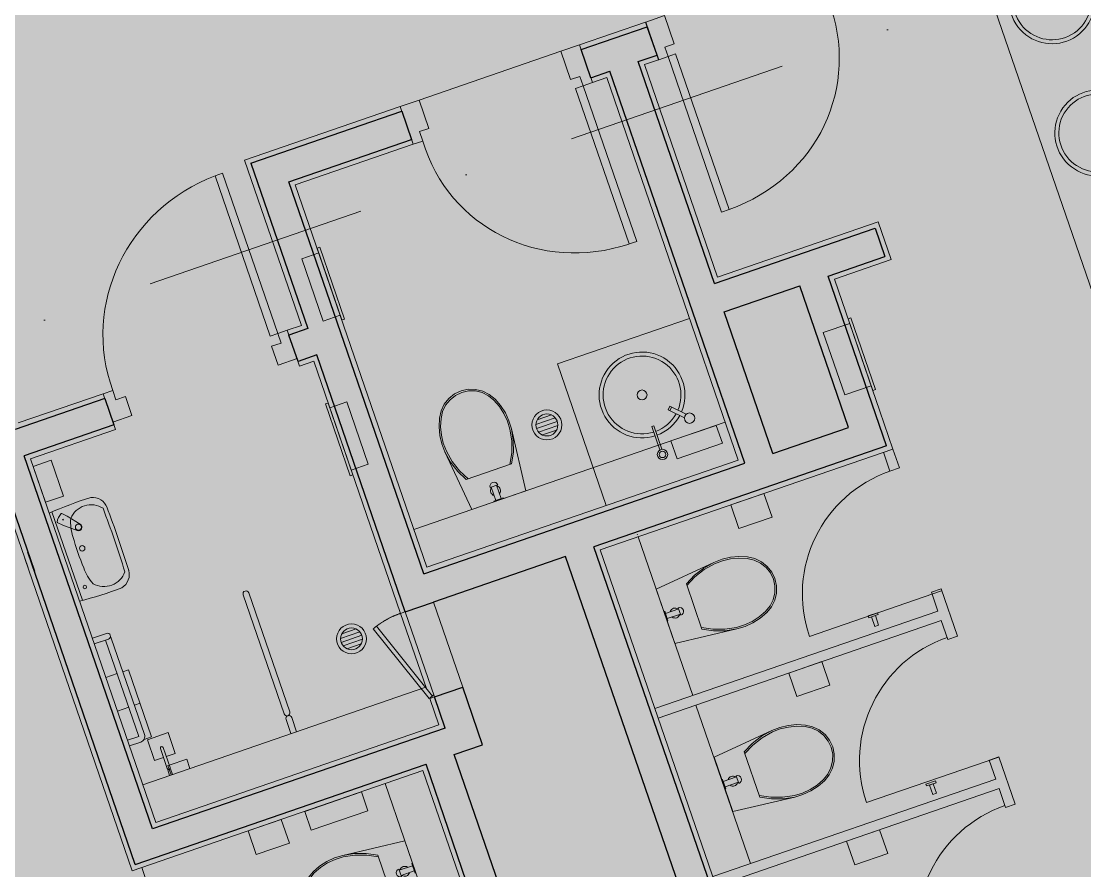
# Model space of a CAD drawing. Extents: x 760773 to 1075934, y 719259 to 1013331.
# Drawn here: x 1007508 to 1012835, y 845246 to 849499 of the extents above; entities that cross this region are included whole.
import ezdxf

# ---------------------------------------------------------------- set-up
doc = ezdxf.new("R2010")
doc.units = 0
doc.header["$MEASUREMENT"] = 0
doc.linetypes.add('DGN3', pattern=[1.24434, 0.82956, -0.41478])
doc.linetypes.add('DGN4', pattern=[1.116131, 0.558066, -0.279033, 0, -0.279033])
doc.layers.add('2', color=7, linetype='Continuous')
doc.layers.add('e-b-shell', color=253, linetype='Continuous')
doc.layers.add('spare0', color=7, linetype='Continuous', lineweight=0)
doc.layers.add('spare5', color=7, linetype='Continuous', lineweight=0)

# ---------------------------------------------------------------- blocks, each defined once
blk = doc.blocks.new('AnonymousCell8')
at = {"layer": 'e-b-shell', "lineweight": 0, "flags": 128}
for points in [[(0.3752, 0.3147), (0.3102, 0.5038), (0.2156, 0.4713), (0.2646, 0.3295), (0.3115, 0.3456), (0.3281, 0.2984), (0.3752, 0.3147)], [(0.5961, -0.4803), (0.5583, -0.4933), (0.29, 0.2855), (0.3279, 0.2987), (0.5961, -0.4803)], [(-0.523, 0.0056), (-0.5881, 0.1946), (-0.4934, 0.2273), (-0.4446, 0.0854), (-0.4919, 0.0691), (-0.4755, 0.0218), (-0.523, 0.0056)]]:
    blk.add_lwpolyline(points, dxfattribs=at)
at = {"layer": 'e-b-shell', "lineweight": 0}
blk.add_ellipse((0.3487, 0.3371), major_axis=(-0.5656, -0.7013), ratio=0.925813, start_param=5.72202, end_param=7.245634, dxfattribs=at)
blk = doc.blocks.new('AnonymousCell10')
at = {"layer": 'e-b-shell', "lineweight": 0, "flags": 128}
for points in [[(0.1822, 0.7222), (0.1444, 0.7092), (0.4207, -0.0933), (0.4587, -0.0804), (0.1822, 0.7222)], [(0.5056, -0.0642), (0.5546, -0.206), (0.46, -0.2387), (0.4276, -0.1441), (0.4746, -0.1278), (0.4586, -0.0806), (0.5056, -0.0642)], [(-0.4159, -0.3818), (-0.3673, -0.5235), (-0.2726, -0.491), (-0.305, -0.3964), (-0.3523, -0.4127), (-0.3685, -0.3653), (-0.4159, -0.3818)]]:
    blk.add_lwpolyline(points, dxfattribs=at)
at = {"layer": 'e-b-shell', "lineweight": 0}
blk.add_ellipse((0.4739, -0.0864), major_axis=(-0.8909, 0), ratio=0.961197, start_param=5.091179, end_param=6.614793, dxfattribs=at)
blk = doc.blocks.new('AnonymousCell11')
at = {"layer": 'e-b-shell', "lineweight": 0}
for p, q in [((0.2555, -0.7363), (0.3276, -1.047)), ((-0.078, -0.8511), (0.0564, -1.1404)), ((0.2563, -0.911), (0.029, -0.9894)), ((0.0564, -1.1404), (0.3276, -1.047)), ((0.1489, -1.0298), (0.1867, -1.0168)), ((0.1773, -1.094), (0.1545, -1.0278)), ((0.2038, -1.0849), (0.181, -1.0187)), ((0.1669, -1.0976), (0.2142, -1.0813)), ((0.1686, -1.1022), (0.1669, -1.0976)), ((0.2142, -1.0813), (0.2158, -1.0861))]:
    blk.add_line(p, q, dxfattribs=at)
at = {"layer": 'e-b-shell', "lineweight": 0, "flags": 128}
for points in [[(-0.105, -0.6829), (-0.0968, -0.6466), (-0.0809, -0.6132), (-0.058, -0.5844), (-0.0294, -0.5615), (0.0033, -0.5458)], [(-0.0973, -0.684), (-0.0894, -0.6493), (-0.0742, -0.6175), (-0.0524, -0.5903), (-0.0251, -0.5684), (0.006, -0.5535)], [(0.0033, -0.5458), (0.0388, -0.538), (0.0755, -0.5384), (0.1113, -0.547), (0.1444, -0.5635), (0.1733, -0.587)], [(0.0033, -0.5458), (0.0388, -0.538), (0.0755, -0.5384), (0.1113, -0.547), (0.1444, -0.5635), (0.1733, -0.587)], [(0.006, -0.5535), (0.0399, -0.5461), (0.0747, -0.5465), (0.1088, -0.5547), (0.1402, -0.5703), (0.1678, -0.5927)], [(0.1678, -0.5927), (0.195, -0.6245), (0.2178, -0.6598), (0.2354, -0.6979), (0.2477, -0.7381)], [(0.1733, -0.587), (0.2013, -0.6197), (0.2247, -0.6557), (0.2428, -0.6951), (0.2555, -0.7363)], [(-0.078, -0.8511), (-0.0934, -0.8108), (-0.1033, -0.7687), (-0.1072, -0.7259), (-0.105, -0.6829)], [(-0.0708, -0.8477), (-0.0859, -0.8085), (-0.0953, -0.7675), (-0.0993, -0.7258), (-0.0973, -0.684)], [(0.2477, -0.7381), (0.2567, -0.7968), (0.2565, -0.856), (0.2474, -0.9142)], [(0.2555, -0.7363), (0.2644, -0.7945), (0.2648, -0.8532), (0.2563, -0.911)], [(0.029, -0.9894), (-0.0134, -0.9489), (-0.0492, -0.9026), (-0.078, -0.8511)], [(0.0378, -0.9864), (-0.0052, -0.9461), (-0.0418, -0.8994), (-0.0708, -0.8477)]]:
    blk.add_lwpolyline(points, dxfattribs=at)
at = {"layer": 'e-b-shell', "lineweight": 0}
for centre, radius, start, end in [((0.1678, -1.0232), 0.02, 18.9995, 198.9995), ((0.1756, -1.0459), 0.025, 145.8595, 252.1395), ((0.1756, -1.0459), 0.025, 325.8595, 72.1395)]:
    blk.add_arc(centre, radius, start, end, dxfattribs=at)
blk = doc.blocks.new('ND3')
at = {"layer": 'e-b-shell', "lineweight": 0, "flags": 128}
for points in [[(0.075, -0.1752), (0.0618, -0.1797), (-0.0619, 0.1796), (-0.0487, 0.1841), (0.075, -0.1752)], [(0.0537, -0.1561), (-0.0314, -0.1854), (-0.1389, 0.1266), (-0.0538, 0.1559)]]:
    blk.add_lwpolyline(points, dxfattribs=at)
blk = doc.blocks.new('ND2')
at = {"layer": 'e-b-shell', "lineweight": 0, "flags": 128}
for points in [[(0.075, -0.1751), (0.0618, -0.1796), (-0.0619, 0.1797), (-0.0487, 0.1842), (0.075, -0.1751)], [(0.0537, -0.156), (-0.0787, -0.2016), (-0.1861, 0.1104), (-0.0538, 0.156)]]:
    blk.add_lwpolyline(points, dxfattribs=at)
blk = doc.blocks.new('ND31')
at = {"layer": 'e-b-shell', "lineweight": 0, "flags": 128}
for points in [[(0.0486, -0.1841), (0.0618, -0.1796), (-0.0619, 0.1797), (-0.0751, 0.1752), (0.0486, -0.1841)], [(0.0537, -0.1559), (0.1388, -0.1266), (0.0313, 0.1854), (-0.0537, 0.1561)]]:
    blk.add_lwpolyline(points, dxfattribs=at)
blk = doc.blocks.new('AnonymousCell15')
at = {"layer": 'e-b-shell', "lineweight": 0, "flags": 128}
for points in [[(0.4085, 0.3264), (0.3436, 0.5154), (0.2488, 0.483), (0.2977, 0.341), (0.3449, 0.3573), (0.3612, 0.3099), (0.4085, 0.3264)], [(-0.4896, 0.017), (-0.5548, 0.2061), (-0.4601, 0.2388), (-0.4115, 0.0968), (-0.4583, 0.0805), (-0.4423, 0.0332), (-0.4896, 0.017)], [(-0.1745, -0.7456), (-0.1367, -0.7325), (-0.4048, 0.0464), (-0.4428, 0.0334), (-0.1745, -0.7456)]]:
    blk.add_lwpolyline(points, dxfattribs=at)
at = {"layer": 'e-b-shell', "lineweight": 0}
blk.add_ellipse((-0.4828, 0.0509), major_axis=(0.8774, -0.2044), ratio=0.925813, start_param=5.320736, end_param=6.84435, dxfattribs=at)
blk = doc.blocks.new('RSINK7')
at = {"layer": 'e-b-shell', "lineweight": 0}
for p, q in [((0.0567, 0.1392), (0.0966, 0.221)), ((0.0747, 0.1304), (0.1146, 0.2122)), ((0.0747, 0.1304), (0.0567, 0.1392)), ((0.0791, 0.1394), (0.0611, 0.1482)), ((0.2721, 0.0989), (0.1544, 0.0584)), ((0.1576, 0.049), (0.1544, 0.0584)), ((0.2753, 0.0895), (0.1576, 0.049))]:
    blk.add_line(p, q, dxfattribs=at)
for centre, radius in [((0.1162, 0.2381), 0.026), ((0.2978, 0.1025), 0.026), ((0.2978, 0.1025), 0.016), ((0, 0), 0.025)]:
    blk.add_circle(centre, radius, dxfattribs=at)
for radius, start, end in [(0.215, 66.6658, 17.6673), (0.195, 66.9394, 17.5306), (0.195, 20.4692, 61.0604), (0.215, 20.3325, 61.334)]:
    blk.add_arc((0, 0), radius, start, end, dxfattribs=at)
blk = doc.blocks.new('RSINK8')
at = {"layer": 'e-b-shell', "lineweight": 0}
for p, q in [((0.0566, 0.1391), (0.0965, 0.2209)), ((0.0746, 0.1303), (0.1145, 0.2121)), ((0.0746, 0.1303), (0.0566, 0.1391)), ((0.079, 0.1393), (0.061, 0.1481)), ((0.2719, 0.0989), (0.1542, 0.0584)), ((0.1575, 0.0489), (0.1542, 0.0584)), ((0.2752, 0.0894), (0.1575, 0.0489))]:
    blk.add_line(p, q, dxfattribs=at)
for centre, radius in [((0.116, 0.2381), 0.026), ((0.2977, 0.1025), 0.026), ((0.2977, 0.1025), 0.016), ((-0.0001, -0.0001), 0.025)]:
    blk.add_circle(centre, radius, dxfattribs=at)
for radius, start, end in [(0.215, 66.6658, 17.6673), (0.195, 66.9394, 17.5306), (0.195, 20.4692, 61.0604), (0.215, 20.3325, 61.334)]:
    blk.add_arc((-0.0001, -0.0001), radius, start, end, dxfattribs=at)
blk = doc.blocks.new('RSINK9')
at = {"layer": 'e-b-shell', "lineweight": 0}
for p, q in [((0.1301, -0.0747), (0.1389, -0.0568)), ((0.1301, -0.0747), (0.2119, -0.1146)), ((0.1389, -0.0568), (0.2207, -0.0967)), ((0.1391, -0.0791), (0.1479, -0.0611)), ((0.0487, -0.1576), (0.0581, -0.1544)), ((0.0892, -0.2753), (0.0487, -0.1576)), ((0.0986, -0.2721), (0.0581, -0.1544))]:
    blk.add_line(p, q, dxfattribs=at)
for centre, radius in [((-0.0003, 0), 0.025), ((0.2379, -0.1162), 0.026), ((0.1022, -0.2978), 0.026), ((0.1022, -0.2978), 0.016)]:
    blk.add_circle(centre, radius, dxfattribs=at)
for radius, start, end in [(0.215, 336.6658, 287.6673), (0.195, 336.9394, 287.5306), (0.195, 290.4692, 331.0604), (0.215, 290.3325, 331.334)]:
    blk.add_arc((-0.0003, 0), radius, start, end, dxfattribs=at)
blk = doc.blocks.new('FD2')
at = {"layer": 'e-b-shell', "lineweight": 0}
for p, q in [((-0.0548, 0.0021), (0.042, 0.0355)), ((-0.0519, -0.018), (0.0521, 0.0178)), ((-0.0486, 0.0254), (0.0228, 0.05)), ((-0.0418, -0.0357), (0.0551, -0.0023)), ((-0.0226, -0.0502), (0.0488, -0.0256))]:
    blk.add_line(p, q, dxfattribs=at)
for radius in [0.075, 0.055]:
    blk.add_circle((0.0001, -0.0001), radius, dxfattribs=at)
blk = doc.blocks.new('FD3')
at = {"layer": 'e-b-shell', "lineweight": 0}
for p, q in [((-0.055, 0.0022), (0.0419, 0.0355)), ((-0.052, -0.0179), (0.052, 0.0179)), ((-0.0487, 0.0255), (0.0227, 0.0501)), ((-0.0419, -0.0356), (0.0549, -0.0023)), ((-0.0227, -0.0502), (0.0487, -0.0256))]:
    blk.add_line(p, q, dxfattribs=at)
for radius in [0.075, 0.055]:
    blk.add_circle((0, 0), radius, dxfattribs=at)
blk = doc.blocks.new('TPH3')
at = {"layer": 'e-b-shell', "lineweight": 0, "flags": 128}
blk.add_lwpolyline([(0.1233, -0.0898), (-0.0422, -0.1468), (-0.0828, -0.0286), (0.0826, 0.0283), (0.1233, -0.0898)], dxfattribs=at)
blk = doc.blocks.new('AnonymousCell26')
at = {"layer": 'e-b-shell', "lineweight": 0}
for p, q in [((0.0379, -0.0322), (0.0053, 0.0628)), ((-0.0102, -0.0487), (-0.0428, 0.0463)), ((-0.0102, -0.0487), (0.0379, -0.0322))]:
    blk.add_line(p, q, dxfattribs=at)
blk = doc.blocks.new('TPH4')
at = {"layer": 'e-b-shell', "lineweight": 0, "flags": 128}
blk.add_lwpolyline([(-0.0419, -0.1468), (0.1236, -0.0898), (0.0829, 0.0284), (-0.0826, -0.0286), (-0.0419, -0.1468)], dxfattribs=at)
blk = doc.blocks.new('AnonymousCell29')
at = {"layer": 'e-b-shell', "lineweight": 0}
for p, q in [((0.6135, 0.5823), (0.9242, 0.6545)), ((0.9242, 0.6545), (1.0176, 0.3833)), ((0.8666, 0.3558), (0.7884, 0.5832)), ((0.9632, 0.5427), (0.9585, 0.5411)), ((0.9585, 0.5411), (0.9748, 0.4938)), ((0.894, 0.5136), (0.907, 0.4758)), ((0.9621, 0.5307), (0.8959, 0.5079)), ((0.9712, 0.5042), (0.905, 0.4814)), ((0.9748, 0.4938), (0.9796, 0.4955)), ((0.7283, 0.2489), (1.0176, 0.3833))]:
    blk.add_line(p, q, dxfattribs=at)
at = {"layer": 'e-b-shell', "lineweight": 0, "flags": 128}
for points in [[(0.7884, 0.5832), (0.7304, 0.5917), (0.6718, 0.5914), (0.6135, 0.5823)], [(0.6135, 0.5823), (0.5723, 0.5697), (0.533, 0.5515), (0.4969, 0.5283), (0.4643, 0.5001)], [(0.6153, 0.5746), (0.5751, 0.5624), (0.537, 0.5446), (0.5017, 0.522), (0.4699, 0.4947)], [(0.7914, 0.5744), (0.7332, 0.5835), (0.6739, 0.5836), (0.6153, 0.5746)], [(0.4643, 0.5001), (0.4408, 0.4713), (0.4242, 0.4382), (0.4157, 0.4024), (0.4152, 0.3658), (0.423, 0.3303)], [(0.4699, 0.4947), (0.4475, 0.4671), (0.4318, 0.4356), (0.4238, 0.4016), (0.4233, 0.3667), (0.4307, 0.3329)], [(0.423, 0.3303), (0.4387, 0.2975), (0.4616, 0.2689), (0.4904, 0.246), (0.5238, 0.23), (0.5601, 0.2217)], [(0.423, 0.3303), (0.4387, 0.2975), (0.4616, 0.2689), (0.4904, 0.246), (0.5238, 0.23), (0.5601, 0.2217)], [(0.4307, 0.3329), (0.4457, 0.3017), (0.4675, 0.2745), (0.4949, 0.2527), (0.5266, 0.2376), (0.5612, 0.2296)], [(0.725, 0.2561), (0.7768, 0.2852), (0.8233, 0.3218), (0.8636, 0.3648)], [(0.7283, 0.2489), (0.7797, 0.2777), (0.8262, 0.3135), (0.8666, 0.3558)], [(0.5601, 0.2217), (0.6031, 0.2198), (0.6459, 0.2236), (0.6881, 0.2335), (0.7283, 0.2489)], [(0.5612, 0.2296), (0.603, 0.2277), (0.6448, 0.2315), (0.6857, 0.2411), (0.725, 0.2561)]]:
    blk.add_lwpolyline(points, dxfattribs=at)
at = {"layer": 'e-b-shell', "lineweight": 0}
for centre, radius, start, end in [((0.9005, 0.4946), 0.02, 109.0003, 289.0003), ((0.9232, 0.5024), 0.025, 55.8603, 162.1403), ((0.9232, 0.5024), 0.025, 235.8603, 342.1403)]:
    blk.add_arc(centre, radius, start, end, dxfattribs=at)
blk = doc.blocks.new('AnonymousCell32')
at = {"layer": 'e-b-shell', "lineweight": 0}
for p, q in [((-0.8513, 0.0778), (-1.1406, -0.0566)), ((-0.9113, -0.2565), (-0.9897, -0.0292)), ((-1.1406, -0.0566), (-1.0472, -0.3278)), ((-1.0942, -0.1775), (-1.028, -0.1547)), ((-1.03, -0.149), (-1.017, -0.1868)), ((-1.1025, -0.1687), (-1.0978, -0.1671)), ((-1.0978, -0.1671), (-1.0815, -0.2144)), ((-1.0851, -0.204), (-1.0189, -0.1812)), ((-1.0815, -0.2144), (-1.0864, -0.216)), ((-0.7365, -0.2556), (-1.0472, -0.3278))]:
    blk.add_line(p, q, dxfattribs=at)
at = {"layer": 'e-b-shell', "lineweight": 0, "flags": 128}
for points in [[(-0.8513, 0.0778), (-0.8111, 0.0932), (-0.7689, 0.1031), (-0.7262, 0.107), (-0.6831, 0.1049)], [(-0.9897, -0.0292), (-0.9492, 0.0133), (-0.9028, 0.0491), (-0.8513, 0.0778)], [(-0.9866, -0.0379), (-0.9464, 0.0051), (-0.8997, 0.0416), (-0.848, 0.0706)], [(-0.848, 0.0706), (-0.8088, 0.0858), (-0.7678, 0.0952), (-0.7261, 0.0991), (-0.6842, 0.0972)], [(-0.6842, 0.0972), (-0.6496, 0.0892), (-0.6178, 0.0741), (-0.5906, 0.0522), (-0.5687, 0.025), (-0.5537, -0.0062)], [(-0.6831, 0.1049), (-0.6469, 0.0967), (-0.6134, 0.0808), (-0.5847, 0.0578), (-0.5617, 0.0293), (-0.546, -0.0035)], [(-0.5537, -0.0062), (-0.5463, -0.04), (-0.5467, -0.0749), (-0.5549, -0.1089), (-0.5706, -0.1403), (-0.5929, -0.1679)], [(-0.546, -0.0035), (-0.5382, -0.039), (-0.5387, -0.0756), (-0.5472, -0.1114), (-0.5637, -0.1446), (-0.5872, -0.1735)], [(-0.546, -0.0035), (-0.5382, -0.039), (-0.5387, -0.0756), (-0.5472, -0.1114), (-0.5637, -0.1446), (-0.5872, -0.1735)], [(-0.5929, -0.1679), (-0.6247, -0.1952), (-0.66, -0.2179), (-0.6981, -0.2355), (-0.7383, -0.2479)], [(-0.5872, -0.1735), (-0.6199, -0.2014), (-0.656, -0.2248), (-0.6953, -0.243), (-0.7365, -0.2556)], [(-0.7383, -0.2479), (-0.7971, -0.2568), (-0.8562, -0.2566), (-0.9145, -0.2476)], [(-0.7365, -0.2556), (-0.7947, -0.2645), (-0.8534, -0.265), (-0.9113, -0.2565)]]:
    blk.add_lwpolyline(points, dxfattribs=at)
at = {"layer": 'e-b-shell', "lineweight": 0}
for centre, radius, start, end in [((-1.0462, -0.1758), 0.025, 55.8595, 162.1395), ((-1.0235, -0.168), 0.02, 288.9995, 108.9995), ((-1.0462, -0.1758), 0.025, 235.8595, 342.1395)]:
    blk.add_arc(centre, radius, start, end, dxfattribs=at)
blk = doc.blocks.new('AnonymousCell33')
at = {"layer": 'e-b-shell', "lineweight": 0}
for p, q in [((-0.8513, 0.0778), (-1.1406, -0.0566)), ((-0.9112, -0.2565), (-0.9896, -0.0292)), ((-1.1406, -0.0566), (-1.0472, -0.3278)), ((-1.0942, -0.1775), (-1.028, -0.1547)), ((-1.03, -0.149), (-1.017, -0.1868)), ((-1.1024, -0.1687), (-1.0978, -0.1671)), ((-1.0978, -0.1671), (-1.0815, -0.2144)), ((-1.0851, -0.2039), (-1.0189, -0.1812)), ((-1.0815, -0.2144), (-1.0863, -0.216)), ((-0.7365, -0.2556), (-1.0472, -0.3278))]:
    blk.add_line(p, q, dxfattribs=at)
at = {"layer": 'e-b-shell', "lineweight": 0, "flags": 128}
for points in [[(-0.8513, 0.0778), (-0.811, 0.0933), (-0.7689, 0.1031), (-0.7261, 0.107), (-0.6831, 0.1049)], [(-0.9896, -0.0292), (-0.9492, 0.0133), (-0.9028, 0.0491), (-0.8513, 0.0778)], [(-0.9866, -0.0379), (-0.9463, 0.0051), (-0.8996, 0.0417), (-0.8479, 0.0707)], [(-0.8479, 0.0707), (-0.8088, 0.0858), (-0.7677, 0.0952), (-0.726, 0.0991), (-0.6842, 0.0972)], [(-0.6842, 0.0972), (-0.6495, 0.0892), (-0.6177, 0.0741), (-0.5905, 0.0522), (-0.5686, 0.025), (-0.5537, -0.0062)], [(-0.6831, 0.1049), (-0.6468, 0.0967), (-0.6134, 0.0808), (-0.5846, 0.0578), (-0.5617, 0.0293), (-0.546, -0.0035)], [(-0.5537, -0.0062), (-0.5463, -0.04), (-0.5467, -0.0749), (-0.5549, -0.1089), (-0.5705, -0.1403), (-0.5929, -0.1679)], [(-0.546, -0.0035), (-0.5382, -0.039), (-0.5386, -0.0756), (-0.5472, -0.1114), (-0.5637, -0.1446), (-0.5872, -0.1735)], [(-0.546, -0.0035), (-0.5382, -0.039), (-0.5386, -0.0756), (-0.5472, -0.1114), (-0.5637, -0.1446), (-0.5872, -0.1735)], [(-0.5929, -0.1679), (-0.6247, -0.1951), (-0.66, -0.2179), (-0.6981, -0.2355), (-0.7383, -0.2479)], [(-0.5872, -0.1735), (-0.6199, -0.2014), (-0.656, -0.2248), (-0.6953, -0.243), (-0.7365, -0.2556)], [(-0.7383, -0.2479), (-0.797, -0.2568), (-0.8562, -0.2566), (-0.9144, -0.2475)], [(-0.7365, -0.2556), (-0.7947, -0.2645), (-0.8534, -0.2649), (-0.9112, -0.2565)]]:
    blk.add_lwpolyline(points, dxfattribs=at)
at = {"layer": 'e-b-shell', "lineweight": 0}
for centre, radius, start, end in [((-1.0461, -0.1758), 0.025, 55.8595, 162.1395), ((-1.0234, -0.168), 0.02, 288.9995, 108.9995), ((-1.0461, -0.1758), 0.025, 235.8595, 342.1395)]:
    blk.add_arc(centre, radius, start, end, dxfattribs=at)
blk = doc.blocks.new('HOOK4')
at = {"layer": 'e-b-shell', "lineweight": 0, "flags": 128}
for points in [[(0.0238, 0.008), (0.027, -0.0014), (-0.0203, -0.0177), (-0.0235, -0.0082), (0.0238, 0.008)], [(-0.0061, -0.0128), (0.0128, -0.0063), (0.0291, -0.0536), (0.0102, -0.0601), (-0.0061, -0.0128)]]:
    blk.add_lwpolyline(points, dxfattribs=at)
blk = doc.blocks.new('TPH5')
at = {"layer": 'e-b-shell', "lineweight": 0, "flags": 128}
blk.add_lwpolyline([(-0.0418, -0.1466), (0.1237, -0.0897), (0.083, 0.0285), (-0.0825, -0.0284), (-0.0418, -0.1466)], dxfattribs=at)
blk = doc.blocks.new('AnonymousCell34')
at = {"layer": 'e-b-shell', "lineweight": 0}
blk.add_line((0.3494, -0.1847), (-0.3133, -0.4128), dxfattribs=at)
blk.add_arc((0.3013, -0.2011), 0.65, 109.0058, 199.0058, dxfattribs=at)
blk = doc.blocks.new('HOOK8')
at = {"layer": 'e-b-shell', "lineweight": 0, "flags": 128}
for points in [[(0.0238, 0.008), (0.027, -0.0014), (-0.0202, -0.0177), (-0.0235, -0.0082), (0.0238, 0.008)], [(-0.006, -0.0128), (0.0129, -0.0063), (0.0291, -0.0536), (0.0102, -0.0601), (-0.006, -0.0128)]]:
    blk.add_lwpolyline(points, dxfattribs=at)
blk = doc.blocks.new('TPH8')
at = {"layer": 'e-b-shell', "lineweight": 0, "flags": 128}
blk.add_lwpolyline([(-0.0418, -0.1466), (0.1237, -0.0897), (0.083, 0.0285), (-0.0825, -0.0284), (-0.0418, -0.1466)], dxfattribs=at)
blk = doc.blocks.new('AnonymousCell39')
at = {"layer": 'e-b-shell', "lineweight": 0}
blk.add_line((0.3486, -0.185), (-0.3132, -0.4129), dxfattribs=at)
blk.add_arc((0.3013, -0.2012), 0.65, 109.0058, 199.0058, dxfattribs=at)
blk = doc.blocks.new('AnonymousCell40')
at = {"layer": 'e-b-shell', "lineweight": 0}
blk.add_line((0.3486, -0.1849), (-0.3132, -0.4128), dxfattribs=at)
blk.add_arc((0.3013, -0.2011), 0.65, 109.0058, 199.0058, dxfattribs=at)
blk = doc.blocks.new('AnonymousCell41')
at = {"layer": 'e-b-shell', "lineweight": 0}
for p, q in [((-0.0322, 0.0154), (-0.0647, 0.1099)), ((-0.0645, 0.1099), (-0.0165, 0.1265)), ((0.0649, -0.1099), (-0.0165, 0.1265)), ((0.0168, -0.1264), (-0.0158, -0.0319)), ((0.0168, -0.1264), (0.0649, -0.1099))]:
    blk.add_line(p, q, dxfattribs=at)
blk = doc.blocks.new('AnonymousCell42')
at = {"layer": 'e-b-shell', "lineweight": 0}
for p, q in [((-0.0322, 0.0154), (-0.0647, 0.1099)), ((-0.0645, 0.1099), (-0.0164, 0.1265)), ((0.0649, -0.1099), (-0.0165, 0.1265)), ((0.0168, -0.1264), (-0.0158, -0.0319)), ((0.0168, -0.1264), (0.0649, -0.1099))]:
    blk.add_line(p, q, dxfattribs=at)

msp = doc.modelspace()

# ---------------------------------------------------------------- hatches: boundary and pattern name
at = {"layer": 'spare5', "linetype": 'Continuous', "true_color": 0x7f7f7f}
msp.add_hatch(color=8, dxfattribs=at).paths.add_polyline_path([(1006754.04365, 840649.63692), (1001829.83293, 854950.58325), (1010575.91474, 857962.10072), (1015500.12546, 843661.1544)])

# ---------------------------------------------------------------- linework, layer by layer
at = {"layer": '2', "color": 1, "linetype": 'DGN4', "lineweight": 0, "ltscale": 2000}
msp.add_line((989156.38585, 841643.36038), (1026669.78222, 854559.80513), dxfattribs=at)
at = {"layer": 'spare0', "color": 40, "linetype": 'Continuous', "lineweight": 0, "true_color": 0xffa824}
for p, q in [((1010304.64549, 849381.12082), (1010635.58076, 849495.04399)), ((1010700.64928, 849306.07023), (1010635.57265, 849495.06755)), ((1010369.72213, 849192.12351), (1010304.64549, 849381.12082)), ((1010700.62897, 849306.06323), (1010629.71507, 849281.64565)), ((1010996.04695, 848217.97667), (1010629.85572, 849281.69387)), ((1010369.72213, 849192.12351), (1010440.63609, 849216.5409)), ((1011099.74352, 847302.3433), (1010440.63609, 849216.5409)), ((1008626.42372, 848803.40488), (1009406.29745, 849071.88427)), ((1008880.55779, 848679.36576), (1009471.48323, 848882.83592)), ((1008626.42372, 848803.40488), (1008911.28693, 847976.09567)), ((1009539.83652, 846765.2391), (1008880.55779, 848679.36576)), ((1010996.04695, 848217.97667), (1011799.8216, 848494.73694)), ((1011799.8216, 848494.73694), (1011864.9349, 848305.63312)), ((1011581.28825, 848207.96628), (1011864.9349, 848305.63312)), ((1011809.02417, 847546.5695), (1011581.28825, 848207.96628)), ((1007542.08596, 846761.9251), (1007090.4581, 848073.68582)), ((1008911.5097, 847976.17181), (1008840.40691, 847951.68932)), ((1008840.61203, 847951.75995), (1008902.46968, 847772.11132)), ((1008973.46839, 847796.55797), (1008902.46968, 847772.11132)), ((1009407.66653, 846534.63312), (1008973.46839, 847796.55797)), ((1007918.72398, 847634.33057), (1007493.14556, 847487.79315)), ((1007918.80134, 847634.12102), (1007980.50407, 847454.65523)), ((1011874.15579, 847357.46989), (1011809.02417, 847546.5695)), ((1007980.50407, 847454.65523), (1007555.19111, 847308.20922)), ((1010408.53088, 846852.81695), (1011874.15579, 847357.46989)), ((1008181.57951, 845487.96555), (1007555.19111, 847308.20922)), ((1009539.83652, 846765.2391), (1011099.74352, 847302.3433)), ((1011841.29259, 842692.15188), (1010408.53088, 846852.81695)), ((1008063.90418, 845246.49913), (1007525.94074, 846808.80317)), ((1009407.68225, 846534.63853), (1009429.02207, 846541.98638)), ((1009407.68225, 846534.63853), (1009537.16549, 846158.58982)), ((1009599.86403, 845976.3168), (1009554.14294, 846109.13973)), ((1009577.82515, 846117.29412), (1009554.14501, 846109.14044)), ((1009599.86403, 845976.3168), (1008181.57951, 845487.96555)), ((1008063.90418, 845246.49913), (1009519.91613, 845747.84145)), ((1010706.57587, 842301.43989), (1009519.91613, 845747.84145))]:
    msp.add_line(p, q, dxfattribs=at)
at = {"layer": 'spare0', "color": 1, "linetype": 'Continuous', "lineweight": 30}
for p, q in [((1010312.76434, 849357.47585), (1010643.71992, 849471.40601)), ((1010692.5103, 849329.70767), (1010643.71992, 849471.40601)), ((1010361.58296, 849215.76148), (1010312.78465, 849357.48284)), ((1010598.07996, 849297.1932), (1010692.5103, 849329.70767)), ((1010361.45904, 849215.71881), (1010456.13492, 849248.31801)), ((1011131.52072, 847286.84431), (1010456.13492, 849248.31801)), ((1010980.54672, 848186.19904), (1010598.07996, 849297.1932)), ((1008658.20148, 848787.90423), (1009414.45026, 849048.25098)), ((1009414.45026, 849048.25098), (1009463.33042, 848906.4692)), ((1008848.79297, 848694.86885), (1009463.33042, 848906.4692)), ((1008658.20148, 848787.90423), (1008943.06405, 847960.59686)), ((1009524.3542, 846733.46784), (1008848.79297, 848694.86885)), ((1010980.54672, 848186.19904), (1011784.32279, 848462.9598)), ((1011784.32279, 848462.9598), (1011833.15776, 848321.13193)), ((1011549.51112, 848223.4651), (1011833.15776, 848321.13193)), ((1011842.36015, 847372.96502), (1011549.51112, 848223.4651)), ((1011029.3729, 848044.36815), (1011407.68325, 848174.63012)), ((1011651.69749, 847465.95737), (1011407.68325, 848174.63012)), ((1007105.97024, 848105.46758), (1007573.88774, 846746.43481)), ((1011273.3432, 847335.68023), (1011029.3729, 848044.36815)), ((1008943.29015, 847960.67413), (1008848.57201, 847928.06027)), ((1008894.3357, 847795.75108), (1008848.73823, 847928.11751)), ((1008988.96941, 847828.33586), (1008894.3357, 847795.75108)), ((1009431.30468, 846542.77235), (1008988.96941, 847828.33586)), ((1007926.84949, 847610.68788), (1007477.64343, 847456.01487)), ((1007926.84949, 847610.68788), (1007972.37786, 847478.29767)), ((1007972.37786, 847478.29767), (1007523.41616, 847323.70879)), ((1011273.3432, 847335.68023), (1011651.69749, 847465.95737)), ((1011842.36015, 847372.96502), (1010376.75299, 846868.3157)), ((1008166.07872, 845456.18774), (1007523.41616, 847323.70879)), ((1009524.3542, 846733.46784), (1011131.52072, 847286.84431)), ((1011825.79447, 842660.37497), (1010376.75299, 846868.3157)), ((1008079.40318, 845278.27634), (1007541.43962, 846840.58038)), ((1010234.92521, 846819.48045), (1009573.19322, 846591.62821)), ((1011683.96792, 842611.53593), (1010234.92521, 846819.48045)), ((1009431.3098, 846542.77411), (1009573.19322, 846591.62821)), ((1009577.82515, 846117.29412), (1009719.61301, 846166.11533)), ((1009819.03824, 845877.27818), (1009719.61301, 846166.11533)), ((1009631.63907, 845960.81725), (1009577.78091, 846117.27889)), ((1009631.63907, 845960.81725), (1008166.07872, 845456.18774)), ((1009677.24281, 845828.45409), (1009819.03824, 845877.27818)), ((1010880.18072, 842334.77603), (1009677.24281, 845828.45409)), ((1008079.40318, 845278.27634), (1009535.4151, 845779.61864)), ((1010738.35286, 842285.94102), (1009535.4151, 845779.61864))]:
    msp.add_line(p, q, dxfattribs=at)
at = {"layer": 'spare0', "color": 1, "linetype": 'Continuous', "lineweight": 0}
for p, q in [((1009501.06894, 849104.4674), (1010210.03429, 849348.47759)), ((1009719.61507, 846166.11604), (1009573.11014, 846591.59961)), ((1009431.32023, 846542.77769), (1009577.82515, 846117.29412))]:
    msp.add_line(p, q, dxfattribs=at)
at = {"layer": 'spare0', "color": 200, "linetype": 'Continuous', "lineweight": 13, "true_color": 0xb900ff}
for p, q in [((1010193.72281, 847783.59806), (1010855.5743, 848011.4846)), ((1010193.72281, 847783.59806), (1010437.89772, 847074.45872)), ((1009474.72472, 846954.34345), (1011034.63173, 847491.44765))]:
    msp.add_line(p, q, dxfattribs=at)
at = {"layer": 'spare0', "color": 2, "linetype": 'Continuous', "lineweight": 0}
for p, q in [((1007662.1661, 847042.57104), (1007814.54668, 846600.02094)), ((1008853.10312, 846041.60292), (1008647.99722, 846637.28032)), ((1008824.73753, 846031.83597), (1008619.63163, 846627.51337)), ((1010682.176, 846058.16583), (1012099.58668, 846546.21947)), ((1010698.45573, 846010.89036), (1012115.95904, 846498.97589)), ((1007935.29005, 846434.18306), (1007864.37607, 846409.76569)), ((1007945.057, 846405.81747), (1007874.14302, 846381.4001)), ((1007931.9308, 846213.57036), (1007988.66198, 846233.10425)), ((1008046.44975, 846065.27451), (1007989.71857, 846045.74062)), ((1008103.18093, 846084.8084), (1008074.81534, 846075.04145)), ((1008834.50448, 846003.47038), (1008858.92185, 845932.5564)), ((1008862.87007, 846013.23732), (1008887.28744, 845942.32334)), ((1008205.03244, 845858.11749), (1008239.53549, 845757.91226)), ((1008219.21524, 845863.00096), (1008253.71828, 845762.79573)), ((1008336.79057, 845805.65515), (1008249.32999, 845775.5404)), ((1008353.06881, 845758.37917), (1008336.79057, 845805.65515)), ((1008241.97723, 845750.82086), (1008256.16002, 845755.70434)), ((1008241.97723, 845750.82086), (1008251.42544, 845723.38094)), ((1008242.2386, 845773.09866), (1008249.32999, 845775.5404)), ((1008258.51684, 845725.82267), (1008242.2386, 845773.09866)), ((1008256.16002, 845755.70434), (1008265.60824, 845728.26441)), ((1010971.95513, 845216.66238), (1012389.36581, 845704.71602)), ((1010988.23486, 845169.38691), (1012405.73817, 845657.47244)), ((1008151.13356, 845147.64143), (1008111.48519, 845262.8825))]:
    msp.add_line(p, q, dxfattribs=at)
at = {"layer": 'spare0', "color": 200, "linetype": 'Continuous', "lineweight": 0, "true_color": 0xb900ff}
for p, q in [((1007710.84349, 847034.53606), (1007737.91115, 847021.34266)), ((1007738.10088, 847021.13488), (1007803.38999, 846981.66377)), ((1007688.90711, 846989.6013), (1007715.97105, 846976.37762)), ((1007716.27396, 846976.34042), (1007787.99772, 846949.20851)), ((1010594.42569, 846927.07468), (1010592.86066, 846931.61978)), ((1010871.2073, 846123.25453), (1010597.58078, 846917.91177)), ((1011160.96301, 845281.74301), (1010887.4821, 846075.97736)), ((1009620.56844, 844841.24289), (1009330.82727, 845682.73329))]:
    msp.add_line(p, q, dxfattribs=at)
at = {"layer": 'spare0', "color": 41, "linetype": 'Continuous', "lineweight": 13, "true_color": 0xffd291}
for p, q in [((1009567.47273, 846120.89442), (1009286.8855, 846469.88186)), ((1009551.88584, 846108.36251), (1009574.57347, 846126.60345))]:
    msp.add_line(p, q, dxfattribs=at)
at = {"layer": 'spare0', "color": 40, "linetype": 'Continuous', "lineweight": 13, "true_color": 0xffa824}
msp.add_line((1009535.01068, 846165.36447), (1008116.68889, 845676.98793), dxfattribs=at)
at = {"layer": 'spare0', "color": 200, "linetype": 'Continuous', "lineweight": 0, "true_color": 0xb900ff, "flags": 128}
for points in [[(1012993.70771, 850095.62147), (1014141.3328, 846762.68673), (1013432.17911, 846518.50479), (1012284.55293, 849851.44269)], [(1008928.46706, 845543.50893), (1008961.02361, 845448.95698), (1009244.67946, 845546.62663), (1009212.12291, 845641.17859), (1008928.46706, 845543.50893)]]:
    msp.add_lwpolyline(points, dxfattribs=at)
at = {"layer": 'spare0', "color": 200, "linetype": 'Continuous', "lineweight": 13, "true_color": 0xb900ff, "flags": 128}
for points in [[(1012804.59243, 850030.5046), (1013952.21491, 846697.56558), (1013432.17966, 846518.50317), (1012284.55658, 849851.44395)], [(1011020.06395, 847385.96425), (1010793.13956, 847307.82772), (1010762.21052, 847397.65196), (1010989.13492, 847475.78848), (1011020.06395, 847385.96425)], [(1007629.75624, 847090.62462), (1007568.05645, 847270.33428), (1007657.8807, 847301.26332), (1007719.58047, 847121.55366), (1007629.75624, 847090.62462)]]:
    msp.add_lwpolyline(points, dxfattribs=at)
at = {"layer": 'spare0', "color": 41, "linetype": 'Continuous', "lineweight": 13, "true_color": 0xffd291, "flags": 128}
msp.add_lwpolyline([(1009551.88584, 846108.36251), (1009271.36521, 846457.26706), (1009271.36521, 846457.26706, -0.0138924709), (1009286.8855, 846469.88186, -0.0138924709)], format="xyb", dxfattribs=at)
at = {"layer": 'spare0', "color": 2, "linetype": 'Continuous', "lineweight": 0, "flags": 128}
for points in [[(1007874.14302, 846381.4001), (1007930.8742, 846400.934), (1008096.91231, 845918.71896), (1008040.18113, 845899.18506)], [(1008017.02757, 846242.8712), (1008045.39316, 846252.63815), (1008160.96871, 845916.97866), (1008122.99956, 845903.90498)]]:
    msp.add_lwpolyline(points, dxfattribs=at)
msp.add_lwpolyline([(1007955.10952, 846418.6159, -0.0748149224), (1007959.23981, 846410.70094), (1007959.23979, 846410.70095), (1008125.27791, 845928.4859), (1008125.27792, 845928.4859, -0.4142135624), (1008106.67927, 845890.35336), (1008106.67926, 845890.35336), (1008049.94808, 845870.81947)], format="xyb", dxfattribs=at)
at = {"layer": 'spare0', "color": 3, "linetype": 'Continuous', "lineweight": 0, "flags": 128}
msp.add_lwpolyline([(1008234.67958, 845818.08878), (1008279.59176, 845833.55311), (1008243.77962, 845937.56028), (1008139.77245, 845901.74814), (1008175.58459, 845797.74097), (1008220.49678, 845813.20531)], dxfattribs=at)
at = {"layer": 'spare0', "color": 200, "linetype": 'Continuous', "lineweight": 0, "true_color": 0xb900ff}
msp.add_circle((1007717.07092, 847003.8074), 2.00002, dxfattribs=at)
at = {"layer": 'spare0', "color": 2, "linetype": 'Continuous', "lineweight": 0}
for centre, radius in [((1007813.57198, 846860.41474), 13.7285), ((1007826.43461, 846666.46576), 8.94737)]:
    msp.add_circle(centre, radius, dxfattribs=at)
for centre, radius, start, end in [((1007866.25109, 847039.18194), 75.92975, 19.09834689, 97.68899792), ((1008356.52793, 845466.27573), 1722.45329, 106.89008837, 114.27448655), ((1007858.14507, 846967.67078), 110.67746, 57.38033962, 157.54771916), ((1007986.99102, 846992.38466), 231.79956, 175.65653644, 198.50547028), ((1008039.61603, 846839.54897), 231.79956, 199.49414046, 222.34307197), ((1007922.86824, 846779.69909), 110.67746, 240.45189171, 340.6192651), ((1007973.28219, 846728.33774), 75.92975, 300.31061444, 18.90125938), ((1007391.25839, 848269.65329), 1722.45329, 283.72511363, 291.1095163), ((1008633.81444, 846632.39684), 15, 18.9998023, 198.9998023), ((1007940.17354, 846420.00026), 15, 288.99980231, 108.99980231), ((1008838.92034, 846036.71943), 15, 198.9998023, 18.9998023), ((1008848.68728, 846008.35384), 15, 18.9998023, 198.9998023), ((1008212.12385, 845860.55922), 7.5, 18.9998023, 198.9998023), ((1008246.6269, 845760.35398), 7.5, 198.9998023, 18.9998023)]:
    msp.add_arc(centre, radius, start, end, dxfattribs=at)
at = {"layer": 'spare0', "color": 200, "linetype": 'Continuous', "lineweight": 0, "true_color": 0xb900ff}
for centre, radius, start, end in [((1007757.58431, 846984.04791), 70.07102, 134.25161046, 173.74890181), ((1007710.0832, 847032.80557), 1.99994, 64.00021146, 134.23519102), ((1007737.13251, 847019.61281), 2.00002, 58.71213091, 64.00021146), ((1007689.91812, 846991.46066), 2.00002, 173.77062165, 244.00021146), ((1007716.96913, 846978.26709), 1.99953, 244.00021146, 249.28881066), ((1007794.36799, 846966.10751), 14.90013, 159.53411753, 148.4662973), ((1007781.42523, 846972.41998), 1.50001, 80.68086001, 227.31955589), ((1007794.3683, 846966.10951), 18.00207, 249.60967087, 59.88991847)]:
    msp.add_arc(centre, radius, start, end, dxfattribs=at)
at = {"layer": 'spare0', "color": 41, "linetype": 'DGN3', "lineweight": 0, "true_color": 0xffd291}
msp.add_arc((1009540.17144, 846142.40326), 414, 108.99999843, 127.54898908, dxfattribs=at)
at = {"layer": 'spare0', "color": 2, "linetype": 'Continuous', "lineweight": 0}
for centre, major_axis, ratio, start_param, end_param in [((1002647.92367, 845068.54041), (-5653.93092, 0.01934), 0.9999995943, 3.4433603721, 3.5030500993), ((1002647.92398, 845068.53687), (-5633.93092, 0.01927), 0.9999995928, 3.4433603721, 3.5030500992), ((1009156.92402, 847309.74414), (-1443.68783, 0.00494), 0.9999991735, 0.2742134301, 0.3890117344)]:
    msp.add_ellipse(centre, major_axis=major_axis, ratio=ratio, start_param=start_param, end_param=end_param, dxfattribs=at)
at = {"layer": 'spare0', "color": 200, "linetype": 'Continuous', "lineweight": 0, "true_color": 0xb900ff}
msp.add_point((1007717.02787, 847003.76702), dxfattribs=at)

# ---------------------------------------------------------------- block references
at = {"color": 7, "linetype": 'Continuous', "lineweight": 0, "xscale": 999.9999999999975, "yscale": 999.9999999999975, "zscale": 999.9999999999975}
for name, p in [('RSINK8', (1012671.25823, 849601.26493)), ('AnonymousCell15', (1011190.55823, 849288.86493)), ('AnonymousCell8', (1009994.65823, 848877.16493)), ('RSINK7', (1012899.95823, 848939.66493)), ('AnonymousCell10', (1008334.75823, 848015.96493)), ('ND3', (1009051.65823, 848183.06493)), ('ND2', (1011711.55823, 847829.76493)), ('RSINK9', (1010617.75823, 847628.06493)), ('ND31', (1009107.15823, 847407.86493)), ('FD3', (1010140.85823, 847477.96493)), ('AnonymousCell26', (1011868.95823, 847294.66493)), ('AnonymousCell39', (1011769.15823, 846832.56493)), ('TPH4', (1011144.95823, 847106.56493)), ('AnonymousCell42', (1012131.75823, 846530.86493)), ('HOOK8', (1011773.25823, 846529.76493)), ('FD2', (1009162.25823, 846407.26493)), ('AnonymousCell40', (1012055.65823, 846000.46493)), ('TPH8', (1011434.75823, 846264.46493)), ('AnonymousCell41', (1012421.55823, 845689.36493)), ('HOOK4', (1012063.05823, 845688.26493)), ('AnonymousCell34', (1012345.45823, 845158.96493)), ('TPH3', (1008727.65823, 845474.46493)), ('TPH5', (1011724.55823, 845422.96493))]:
    msp.add_blockref(name, p, dxfattribs=at)
at = {"color": 200, "linetype": 'Continuous', "lineweight": 0, "true_color": 0xb900ff, "xscale": 999.9999999999975, "yscale": 999.9999999999975, "zscale": 999.9999999999975}
for name, p in [('AnonymousCell11', (1009708.05823, 848194.46493)), ('AnonymousCell33', (1011828.95823, 846712.16493)), ('AnonymousCell32', (1012118.75823, 845870.66493)), ('AnonymousCell29', (1008505.55823, 844740.96493))]:
    msp.add_blockref(name, p, dxfattribs=at)

doc.saveas('drawing.dxf')
